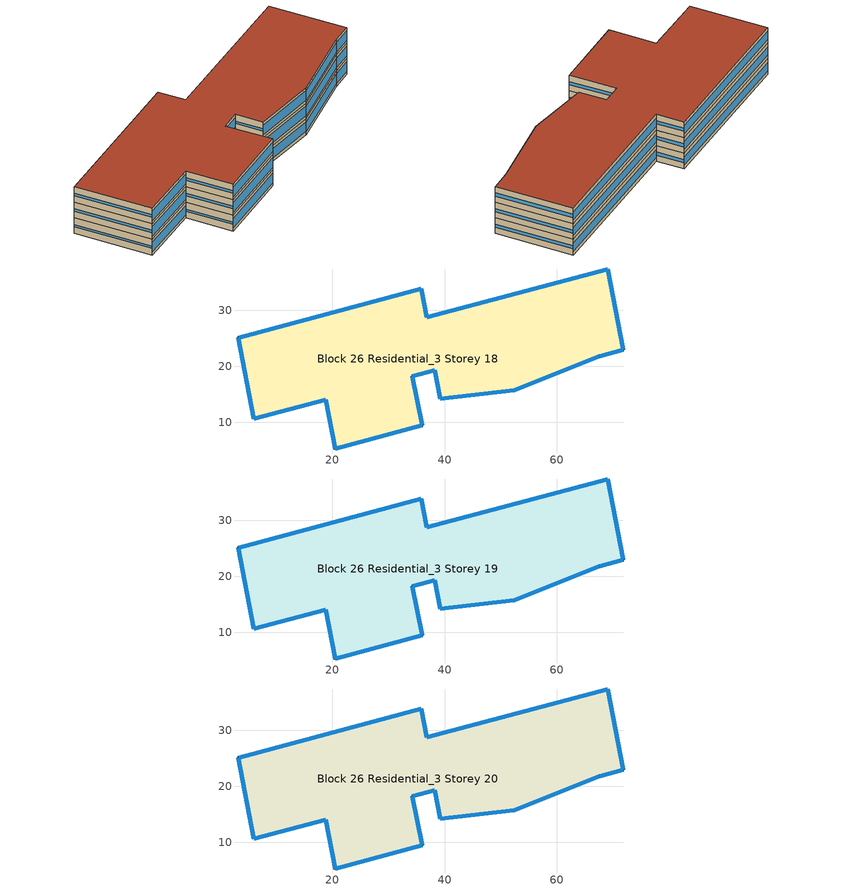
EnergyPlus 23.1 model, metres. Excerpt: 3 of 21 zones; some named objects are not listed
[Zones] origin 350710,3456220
Block 26 Residential_3 Storey 18
 floor outside (Project Floor): 69.12,37.35 71.87,22.9 67.66,21.74 52.43,15.75 39.26,14.16 38.29,19.27 34.27,18.22 36.05,9.44 20.46,5.22 18.77,14.01 5.96,10.64 3.21,25.09 35.82,33.83 36.8,28.72 z54
 wall outside (Project Wall): 35.82,33.83 3.21,25.09 5.96,10.64 18.77,14.01 20.46,5.22 36.05,9.44 34.27,18.22 38.29,19.27 39.26,14.16 52.43,15.75 67.66,21.74 71.87,22.9 69.12,37.35 36.8,28.72 35.82,33.83 z54:57
 window (Residential_north_window_construction): 35.81,33.83 3.23,25.1 / 69.11,37.35 36.82,28.72 z54.75:56.25
 window (Residential_west_window_construction): 3.21,25.08 5.96,10.65 / 18.78,14 20.46,5.23 / 38.29,19.27 39.26,14.16 z55.27:55.73
 window (Residential_south_window_construction): 5.97,10.64 18.77,14 / 20.47,5.22 36.04,9.43 / 34.27,18.22 38.28,19.27 / 39.27,14.16 52.42,15.74 / 52.44,15.75 67.66,21.74 / 67.67,21.74 71.87,22.9 z54.6:56.4
 window (Residential_east_window_construction): 36.05,9.44 34.27,18.22 / 71.87,22.91 69.12,37.34 / 36.8,28.72 35.82,33.83 z55.2:55.8
 roof outside (Project Ceiling): 67.66,21.74 71.87,22.9 69.12,37.35 36.8,28.72 35.82,33.83 3.21,25.09 5.96,10.64 18.77,14.01 20.46,5.22 36.05,9.44 34.27,18.22 38.29,19.27 39.26,14.16 52.43,15.75 z57
Block 26 Residential_3 Storey 19
 floor outside (Project Floor): 69.12,37.35 71.87,22.9 67.66,21.74 52.43,15.75 39.26,14.16 38.29,19.27 34.27,18.22 36.05,9.44 20.46,5.22 18.77,14.01 5.96,10.64 3.21,25.09 35.82,33.83 36.8,28.72 z57
 wall outside (Project Wall): 35.82,33.83 3.21,25.09 5.96,10.64 18.77,14.01 20.46,5.22 36.05,9.44 34.27,18.22 38.29,19.27 39.26,14.16 52.43,15.75 67.66,21.74 71.87,22.9 69.12,37.35 36.8,28.72 35.82,33.83 z57:60
 window (Residential_north_window_construction): 35.81,33.83 3.23,25.1 / 69.11,37.35 36.82,28.72 z57.75:59.25
 window (Residential_west_window_construction): 3.21,25.08 5.96,10.65 / 18.78,14 20.46,5.23 / 38.29,19.27 39.26,14.16 z58.27:58.73
 window (Residential_south_window_construction): 5.97,10.64 18.77,14 / 20.47,5.22 36.04,9.43 / 34.27,18.22 38.28,19.27 / 39.27,14.16 52.42,15.74 / 52.44,15.75 67.66,21.74 / 67.67,21.74 71.87,22.9 z57.6:59.4
 window (Residential_east_window_construction): 36.05,9.44 34.27,18.22 / 71.87,22.91 69.12,37.34 / 36.8,28.72 35.82,33.83 z58.2:58.8
 roof outside (Project Ceiling): 67.66,21.74 71.87,22.9 69.12,37.35 36.8,28.72 35.82,33.83 3.21,25.09 5.96,10.64 18.77,14.01 20.46,5.22 36.05,9.44 34.27,18.22 38.29,19.27 39.26,14.16 52.43,15.75 z60
Block 26 Residential_3 Storey 20
 floor outside (Project Floor): 69.12,37.35 71.87,22.9 67.66,21.74 52.43,15.75 39.26,14.16 38.29,19.27 34.27,18.22 36.05,9.44 20.46,5.22 18.77,14.01 5.96,10.64 3.21,25.09 35.82,33.83 36.8,28.72 z60
 wall outside (Project Wall): 35.82,33.83 3.21,25.09 5.96,10.64 18.77,14.01 20.46,5.22 36.05,9.44 34.27,18.22 38.29,19.27 39.26,14.16 52.43,15.75 67.66,21.74 71.87,22.9 69.12,37.35 36.8,28.72 35.82,33.83 z60:63
 window (Residential_north_window_construction): 35.81,33.83 3.23,25.1 / 69.11,37.35 36.82,28.72 z60.75:62.25
 window (Residential_west_window_construction): 3.21,25.08 5.96,10.65 / 18.78,14 20.46,5.23 / 38.29,19.27 39.26,14.16 z61.27:61.73
 window (Residential_south_window_construction): 5.97,10.64 18.77,14 / 20.47,5.22 36.04,9.43 / 34.27,18.22 38.28,19.27 / 39.27,14.16 52.42,15.74 / 52.44,15.75 67.66,21.74 / 67.67,21.74 71.87,22.9 z60.6:62.4
 window (Residential_east_window_construction): 36.05,9.44 34.27,18.22 / 71.87,22.91 69.12,37.34 / 36.8,28.72 35.82,33.83 z61.2:61.8
 roof outside (Project Flat Roof): 67.66,21.74 71.87,22.9 69.12,37.35 36.8,28.72 35.82,33.83 3.21,25.09 5.96,10.64 18.77,14.01 20.46,5.22 36.05,9.44 34.27,18.22 38.29,19.27 39.26,14.16 52.43,15.75 z63
[Building]
Building_1: North Axis=0; Terrain=City; Loads Convergence Tolerance Value=0.04; Temperature Convergence Tolerance Value=0.4; Solar Distribution=FullExterior; Maximum Number of Warmup Days=25; Minimum Number of Warmup Days=6
[Site:Location]
CHN Design_Conditions: Latitude=30; Longitude=114; Time Zone=8; Elevation=12
[SIZINGPERIOD:DESIGNDAY] Day of Month=21; DryBulb Temperature Range Modifier Type=DefaultMultipliers; Humidity Condition Type=Wetbulb; Barometric Pressure=101181; Rain Indicator=No; Snow Indicator=No; Daylight Saving Time Indicator=No; Sky Clearness=0; Begin Environment Reset Mode=FullResetAtBeginEnvironment
Name | Month | Day Type | Maximum DryBulb Temperature | Daily DryBulb Temperature Range | Wetbulb or DewPoint at Maximum DryBulb | Wind Speed | Wind Direction | Solar Model Indicator | ASHRAE Clear Sky Optical Depth for Beam Irradiance taub | ASHRAE Clear Sky Optical Depth for Diffuse Irradiance taud
Ann Htg 99.6% Condns DB | 1 | WinterDesignDay | -10 | 0 | -4.8 | 1 | 340 | ASHRAEClearSky | 0 | 0
Ann Clg .4% Condns DB=>MWB | 7 | SummerDesignDay | 40 | 6.6 | 27.1 | 3.5 | 220 | ASHRAETau | 0.781 | 1.413
[MATERIAL]
DefaultMaterial: Roughness=Rough; Thickness=0.1; Conductivity=0.1; Density=1000; Specific Heat=1000; Thermal Absorptance=0.9; Solar Absorptance=0.7; Visible Absorptance=0.7
[WINDOWMATERIAL:SIMPLEGLAZINGSYSTEM] UFactor=1.5; Solar Heat Gain Coefficient=0.4; Visible Transmittance=0.6
Residential_east_window; Residential_south_window; Residential_west_window; Residential_north_window
[CONSTRUCTION]
Project Wall; Project Floor; Project Flat Roof; Project Ceiling: DefaultMaterial
Residential_east_window_construction: Residential_east_window
Residential_south_window_construction: Residential_south_window
Residential_west_window_construction: Residential_west_window
Residential_north_window_construction: Residential_north_window
[SPACE] Ceiling Height=autocalculate; Volume=autocalculate; Floor Area=autocalculate; Space Type=Residential
Name | Zone
Block 26 Residential_3 Storey 18_space | Block 26 Residential_3 Storey 18
Block 26 Residential_3 Storey 19_space | Block 26 Residential_3 Storey 19
Block 26 Residential_3 Storey 20_space | Block 26 Residential_3 Storey 20
[SPACELIST]
Residential: Block 26 Residential_3 Storey 0_space, Block 26 Residential_3 Storey 1_space, Block 26 Residential_3 Storey 2_space, Block 26 Residential_3 Storey 3_space, Block 26 Residential_3 Storey 4_space, Block 26 Residential_3 Storey 5_space, Block 26 Residential_3 Storey 6_space, Block 26 Residential_3 Storey 7_space, Block 26 Residential_3 Storey 8_space, Block 26 Residential_3 Storey 9_space, Block 26 Residential_3 Storey 10_space, Block 26 Residential_3 Storey 11_space, Block 26 Residential_3 Storey 12_space, Block 26 Residential_3 Storey 13_space, Block 26 Residential_3 Storey 14_space, Block 26 Residential_3 Storey 15_space, Block 26 Residential_3 Storey 16_space, Block 26 Residential_3 Storey 17_space, Block 26 Residential_3 Storey 18_space, Block 26 Residential_3 Storey 19_space, Block 26 Residential_3 Storey 20_space
[ZONE] Type=1; Multiplier=1; Ceiling Height=autocalculate; Volume=autocalculate; Floor Area=autocalculate; Part of Total Floor Area=Yes
Block 26 Residential_3 Storey 18; Block 26 Residential_3 Storey 19; Block 26 Residential_3 Storey 20
[PEOPLE]
People_for_residential: Zone or ZoneList or Space or SpaceList=Residential; Number of People Schedule=SeasonalSchedule_Schedule_residential_people; Number of People Calculation Method=People/Area; People per Floor Area=0.04; Fraction Radiant=0.3; Sensible Heat Fraction=autocalculate; Activity Level Schedule=SeasonalSchedule_Schedule_residential_activity; Carbon Dioxide Generation Rate=3.82e-08; Enable ASHRAE 55 Comfort Warnings=No; Mean Radiant Temperature Calculation Type=ZoneAveraged; Clothing Insulation Calculation Method=ClothingInsulationSchedule; Cold Stress Temperature Threshold=15.56; Heat Stress Temperature Threshold=30
[LIGHTS]
Light_for_residential: Zone or ZoneList or Space or SpaceList=Residential; Schedule=SeasonalSchedule_residential_lighting; Design Level Calculation Method=Watts/Area; Watts per Zone Floor Area=5; Return Air Fraction=0; Fraction Radiant=0.32; Fraction Visible=0.25; Fraction Replaceable=1; EndUse Subcategory=General; Return Air Fraction Calculated from Plenum Temperature=No; Return Air Fraction Function of Plenum Temperature Coefficient 1=0; Return Air Fraction Function of Plenum Temperature Coefficient 2=0
[ELECTRICEQUIPMENT]
Equipment_for_residential: Zone or ZoneList or Space or SpaceList=Residential; Schedule=SeasonalSchedule_Schedule_residential_equipment; Design Level Calculation Method=Watts/Area; Watts per Zone Floor Area=3.8; Fraction Latent=0; Fraction Radiant=0; Fraction Lost=0; EndUse Subcategory=Electric Equipment
[DAYLIGHTING:CONTROLS] Illuminance Setpoint at Reference Point 1=300
Name | Zone or Space | Glare Calculation Daylighting Reference Point | Daylighting Reference Point 1
Dlight_Block 26 Residential_3 Storey 18 | Block 26 Residential_3 Storey 18 | Rpoint_Block 26 Residential_3 Storey 18 | Rpoint_Block 26 Residential_3 Storey 18
Dlight_Block 26 Residential_3 Storey 19 | Block 26 Residential_3 Storey 19 | Rpoint_Block 26 Residential_3 Storey 19 | Rpoint_Block 26 Residential_3 Storey 19
Dlight_Block 26 Residential_3 Storey 20 | Block 26 Residential_3 Storey 20 | Rpoint_Block 26 Residential_3 Storey 20 | Rpoint_Block 26 Residential_3 Storey 20
[HVACTEMPLATE:ZONE:IDEALLOADSAIRSYSTEM] Template Thermostat=Thermostat_for_residential; Maximum Heating Supply Air Temperature=50; Minimum Cooling Supply Air Temperature=13; Maximum Heating Supply Air Humidity Ratio=0.0156; Minimum Cooling Supply Air Humidity Ratio=0.0077; Heating Limit=NoLimit; Cooling Limit=NoLimit; Dehumidification Control Type=ConstantSensibleHeatRatio; Cooling Sensible Heat Ratio=0.7; Dehumidification Setpoint=60; Humidification Control Type=None; Humidification Setpoint=30; Outdoor Air Method=DetailedSpecification; Outdoor Air Flow Rate per Person=0.00944; Outdoor Air Flow Rate per Zone Floor Area=0; Outdoor Air Flow Rate per Zone=0; Design Specification Outdoor Air Object=Ventilation_for_residential; Demand Controlled Ventilation Type=None; Outdoor Air Economizer Type=NoEconomizer; Heat Recovery Type=None; Sensible Heat Recovery Effectiveness=0.7; Latent Heat Recovery Effectiveness=0.65
Block 26 Residential_3 Storey 18; Block 26 Residential_3 Storey 19; Block 26 Residential_3 Storey 20
[DESIGNSPECIFICATION:OUTDOORAIR]
Ventilation_for_residential: Outdoor Air Method=Flow/Person; Outdoor Air Flow per Person=0.00833333; Outdoor Air Flow per Zone Floor Area=0; Outdoor Air Flow per Zone=0; Outdoor Air Flow Air Changes per Hour=0
[SCHEDULE:DAY:HOURLY]
Schedule_residential_lighting_weekday_hourly; Schedule_residential_lighting_holiday_hourly: 0.1, 0.1, 0.1, 0.1, 0.1, 0.8, 0.5, 0, 0, 0, 0, 0, 0, 0, 0, 0, 0, 0, 1, 1, 1, 1, 0.1, 0.1
Schedule_residential_equipment_weekday_hourly: 0.2, 0.2, 0.2, 0.2, 0.2, 0.2, 0.8, 0.8, 0.6, 0.6, 0.8, 0.8, 0.8, 0.5, 0.5, 0.5, 0.6, 0.9, 0.9, 0.9, 0.9, 0.9, 0.2, 0.2
Schedule_residential_equipment_holiday_hourly: 0.2, 0.2, 0.2, 0.2, 0.2, 0.2, 0.75, 1, 0.5, 0.3, 0.5, 0.8, 0.5, 0.25, 0.25, 0.25, 0.25, 0.5, 0.9, 0.8, 0.75, 0.5, 0.2, 0.2
Schedule_residential_people_weekday_hourly: 1, 1, 1, 1, 1, 1, 0.5, 0.5, 0, 0, 0, 0, 0, 0, 0, 0, 0, 0, 0, 0, 0.5, 1, 1, 1
Schedule_residential_people_holiday_hourly: 0.5, 0.5, 0.5, 0.5, 0.5, 0.5, 0.5, 0.5, 0.5, 0.5, 0.5, 0.5, 0.5, 0.5, 0.5, 0.5, 0.5, 0.5, 0.5, 0.5, 0.5, 0.5, 0.5, 0.5
Schedule_residential_activity_weekday_hourly; Schedule_residential_activity_holiday_hourly: 108, 108, 108, 108, 108, 108, 108, 108, 108, 108, 108, 108, 108, 108, 108, 108, 108, 108, 108, 108, 108, 108, 108, 108
[SCHEDULE:WEEK:DAILY]
Schedule_residential_lighting_weekly: Schedule_residential_lighting_holiday_hourly, Schedule_residential_lighting_weekday_hourly, Schedule_residential_lighting_weekday_hourly, Schedule_residential_lighting_weekday_hourly, Schedule_residential_lighting_weekday_hourly, Schedule_residential_lighting_weekday_hourly, Schedule_residential_lighting_holiday_hourly, Schedule_residential_lighting_holiday_hourly, Schedule_residential_lighting_weekday_hourly, Schedule_residential_lighting_weekday_hourly, Schedule_residential_lighting_holiday_hourly, Schedule_residential_lighting_holiday_hourly
Schedule_residential_equipment_weekly: Schedule_residential_equipment_holiday_hourly, Schedule_residential_equipment_weekday_hourly, Schedule_residential_equipment_weekday_hourly, Schedule_residential_equipment_weekday_hourly, Schedule_residential_equipment_weekday_hourly, Schedule_residential_equipment_weekday_hourly, Schedule_residential_equipment_holiday_hourly, Schedule_residential_equipment_holiday_hourly, Schedule_residential_equipment_weekday_hourly, Schedule_residential_equipment_weekday_hourly, Schedule_residential_equipment_holiday_hourly, Schedule_residential_equipment_holiday_hourly
Schedule_residential_people_weekly: Schedule_residential_people_holiday_hourly, Schedule_residential_people_weekday_hourly, Schedule_residential_people_weekday_hourly, Schedule_residential_people_weekday_hourly, Schedule_residential_people_weekday_hourly, Schedule_residential_people_weekday_hourly, Schedule_residential_people_holiday_hourly, Schedule_residential_people_holiday_hourly, Schedule_residential_people_weekday_hourly, Schedule_residential_people_weekday_hourly, Schedule_residential_people_holiday_hourly, Schedule_residential_people_holiday_hourly
Schedule_residential_activity_weekly: Schedule_residential_activity_holiday_hourly, Schedule_residential_activity_weekday_hourly, Schedule_residential_activity_weekday_hourly, Schedule_residential_activity_weekday_hourly, Schedule_residential_activity_weekday_hourly, Schedule_residential_activity_weekday_hourly, Schedule_residential_activity_holiday_hourly, Schedule_residential_activity_holiday_hourly, Schedule_residential_activity_weekday_hourly, Schedule_residential_activity_weekday_hourly, Schedule_residential_activity_holiday_hourly, Schedule_residential_activity_holiday_hourly
[SCHEDULE:YEAR]
SeasonalSchedule_residential_lighting: Schedule_residential_lighting_weekly, 1, 1, 12, 31
SeasonalSchedule_Schedule_residential_equipment: Schedule_residential_equipment_weekly, 1, 1, 12, 31
SeasonalSchedule_Schedule_residential_people: Schedule_residential_people_weekly, 1, 1, 12, 31
SeasonalSchedule_Schedule_residential_activity: Schedule_residential_activity_weekly, 1, 1, 12, 31
